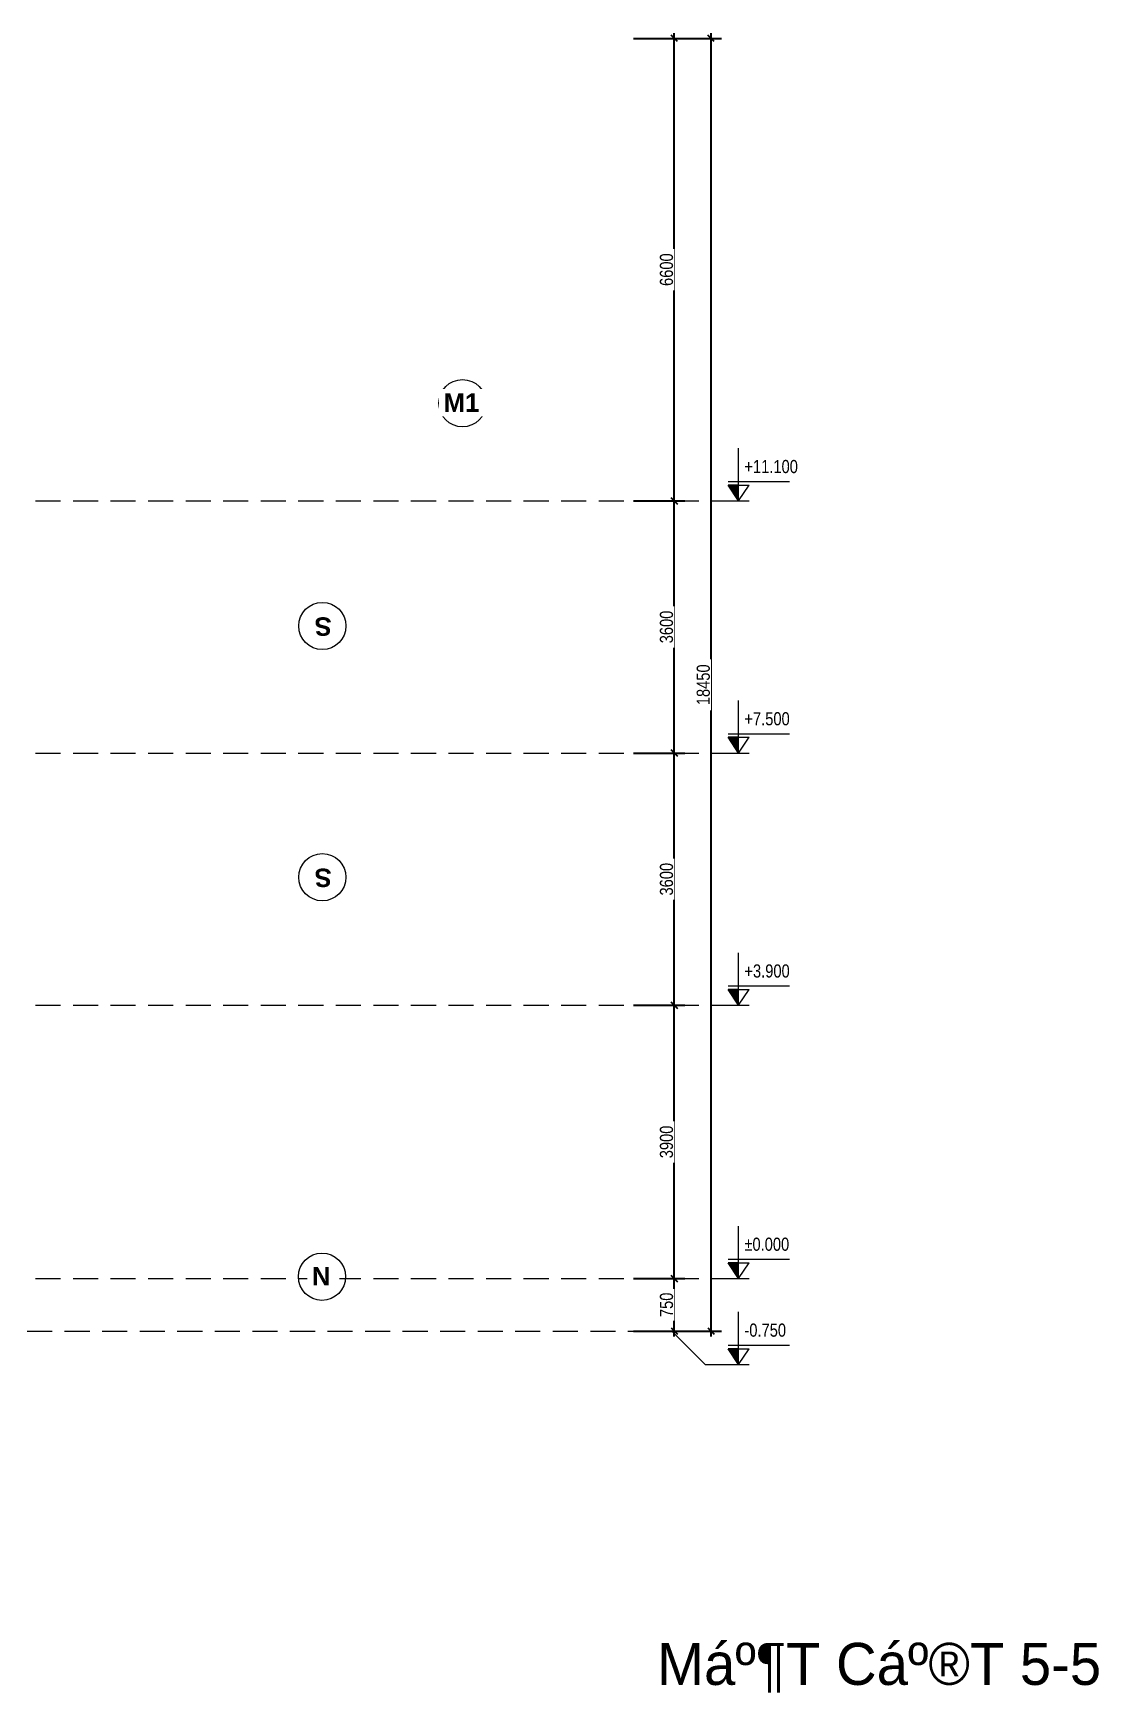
# Model space of a CAD drawing. Header units: millimetres. Extents: x -31177 to 43935, y -145912 to 20306.
# Drawn here: x 4630 to 19833, y -145912 to -122225 of the extents above; entities that cross this region are included whole.
import ezdxf
from ezdxf.enums import TextEntityAlignment as Align

# ---------------------------------------------------------------- set-up
doc = ezdxf.new("R2010")
doc.units = ezdxf.units.MM
doc.linetypes.add('Hidden', pattern=[535.78125, 357.1875, -178.59375])
for name, color, linetype, lineweight in [('A-ANNO-DIMS', 1, 'Continuous', 9), ('A-ANNO-NOTE', 2, 'Continuous', 9), ('A-FLOR-LEVL', 8, 'Continuous', 9)]:
    doc.layers.add(name, color=color, linetype=linetype, lineweight=lineweight)
doc.styles.add('Arial', font='arial.ttf', dxfattribs={"width": 0.8, "height": 187.5})
doc.styles.add('Arial_B', font='arialbd.ttf', dxfattribs={"height": 262.5})
doc.dimstyles.new('kt_nam', dxfattribs={"dimscale": 304.8, "dimtxt": 191.298637, "dimasz": 0.295276, "dimexe": 0.492126, "dimexo": 0.0625, "dimgap": 0.049213, "dimtad": 1, "dimdec": 0, "dimzin": 0, "dimdsep": 46, "dimtxsty": 'Arial', "dimblk1": 'OBLIQUE', "dimblk2": 'OBLIQUE', "dimsah": 1, "dimcen": 0.09, "dimdle": 0.246063, "dimazin": 0, "dimtfac": 1, "dimtdec": 4, "dimtix": 1, "dimtmove": 0, "dimatfit": 3, "dimfxl": 1.968504, "dimfxlon": 1, "dimtvp": 1, "dimtfill": 1, "dimtolj": 1, "dimtzin": 0, "dimarcsym": 2})

# ---------------------------------------------------------------- blocks, each defined once
blk = doc.blocks.new('Level - _-000-1742762-MẶT CẮT 5-5')
at = {"layer": 'A-FLOR-LEVL'}
blk.add_hatch(color=256, dxfattribs=at).paths.add_polyline_path([(-2303, 225), (-2303, 0), (-2153, 225)])
for p, q in [((-2303, 0), (-2303, 750)), ((-2153, 277), (-3032, 277)), ((-2303, 0), (-2453, 225)), ((-2153, 225), (-2453, 225)), ((-2153, 0), (-2453, 0)), ((-2303, 0), (-2153, 225)), ((-2303, 225), (-2153, 225)), ((-2153, 225), (-2303, 0)), ((-2303, 0), (-2303, 225))]:
    blk.add_line(p, q, dxfattribs=at)
blk = doc.blocks.new('Level - 000_-1742766-MẶT CẮT 5-5')
at = {"layer": 'A-FLOR-LEVL'}
blk.add_hatch(color=256, dxfattribs=at).paths.add_polyline_path([(-2303, 4125), (-2303, 3900), (-2153, 4125)])
for p, q in [((-2303, 3900), (-2303, 4650)), ((-2153, 4177), (-3032, 4177)), ((-2303, 3900), (-2453, 4125)), ((-2153, 4125), (-2453, 4125)), ((-2303, 3900), (-2153, 4125)), ((-2303, 4125), (-2153, 4125)), ((-2153, 4125), (-2303, 3900)), ((-2303, 3900), (-2303, 4125)), ((-2153, 3900), (-2453, 3900))]:
    blk.add_line(p, q, dxfattribs=at)
blk = doc.blocks.new('_Oblique')
at = {"color": 0, "linetype": 'ByBlock', "lineweight": -2}
blk.add_line((-0.5, -0.5), (0.5, 0.5), dxfattribs=at)
blk = doc.blocks.new('DIMBLOCK10-MẶT CẮT 5-5')
at = {"layer": 'A-ANNO-DIMS', "color": 0, "lineweight": -2, "transparency": 16777216}
for p, q in [((14302, -140825), (14302, -122225)), ((13721, -122300), (14452, -122300)), ((13721, -140750), (14452, -140750))]:
    blk.add_line(p, q, dxfattribs=at)
at = {"layer": 'Defpoints', "color": 0, "transparency": 16777216}
for p in [(13702, -122300), (14302, -122300), (13702, -140750)]:
    blk.add_point(p, dxfattribs=at)
at = {"layer": 'A-ANNO-DIMS', "color": 0, "lineweight": -2, "transparency": 16777216, "xscale": 90, "yscale": 90, "zscale": 90}
for p, rotation in [((14302, -122300), 90), ((14302, -140750), 270)]:
    blk.add_blockref('_Oblique', p, dxfattribs=dict(at, rotation=rotation))
at = {"layer": 'A-ANNO-DIMS', "color": 0, "transparency": 16777216, "insert": (14191, -131525), "char_height": 187.5, "width": 688.68, "attachment_point": 5, "rotation": 90, "style": 'Arial', "bg_fill": 3, "box_fill_scale": 1.1, "bg_fill_color": 256, "bg_fill_true_color": 13158600, "bg_fill_transparency": 0}
blk.add_mtext('\\A1;18450', dxfattribs=at)
blk = doc.blocks.new('GHI CHU VL_FULL - M-1415100-MẶT CẮT 5-5')
at = {"layer": 'A-ANNO-NOTE'}
blk.add_circle((2555, 13618), 337, dxfattribs=at)
blk = doc.blocks.new('DIMBLOCK11-MẶT CẮT 5-5')
at = {"layer": 'A-ANNO-DIMS', "color": 0, "lineweight": -2, "transparency": 16777216}
for p, q in [((13777, -140825), (13777, -139925)), ((13196, -140000), (13927, -140000)), ((13196, -140750), (13927, -140750))]:
    blk.add_line(p, q, dxfattribs=at)
at = {"layer": 'Defpoints', "color": 0, "transparency": 16777216}
for p in [(13177, -140000), (13777, -140000), (13177, -140750)]:
    blk.add_point(p, dxfattribs=at)
at = {"layer": 'A-ANNO-DIMS', "color": 0, "lineweight": -2, "transparency": 16777216, "xscale": 90, "yscale": 90, "zscale": 90}
for p, rotation in [((13777, -140000), 90), ((13777, -140750), 270)]:
    blk.add_blockref('_Oblique', p, dxfattribs=dict(at, rotation=rotation))
at = {"layer": 'A-ANNO-DIMS', "color": 0, "transparency": 16777216, "insert": (13666, -140375), "char_height": 187.5, "width": 413.21, "attachment_point": 5, "rotation": 90, "style": 'Arial', "bg_fill": 3, "box_fill_scale": 1.1, "bg_fill_color": 256, "bg_fill_true_color": 13158600, "bg_fill_transparency": 0}
blk.add_mtext('\\A1;750', dxfattribs=at)
blk = doc.blocks.new('DIMBLOCK12-MẶT CẮT 5-5')
at = {"layer": 'A-ANNO-DIMS', "color": 0, "lineweight": -2, "transparency": 16777216}
for p, q in [((13196, -136100), (13927, -136100)), ((13777, -140075), (13777, -136025)), ((13196, -140000), (13927, -140000))]:
    blk.add_line(p, q, dxfattribs=at)
at = {"layer": 'Defpoints', "color": 0, "transparency": 16777216}
for p in [(13177, -136100), (13777, -136100), (13177, -140000)]:
    blk.add_point(p, dxfattribs=at)
at = {"layer": 'A-ANNO-DIMS', "color": 0, "lineweight": -2, "transparency": 16777216, "xscale": 90, "yscale": 90, "zscale": 90}
for p, rotation in [((13777, -136100), 90), ((13777, -140000), 270)]:
    blk.add_blockref('_Oblique', p, dxfattribs=dict(at, rotation=rotation))
at = {"layer": 'A-ANNO-DIMS', "color": 0, "transparency": 16777216, "insert": (13666, -138050), "char_height": 187.5, "width": 550.94, "attachment_point": 5, "rotation": 90, "style": 'Arial', "bg_fill": 3, "box_fill_scale": 1.1, "bg_fill_color": 256, "bg_fill_true_color": 13158600, "bg_fill_transparency": 0}
blk.add_mtext('\\A1;3900', dxfattribs=at)
blk = doc.blocks.new('DIMBLOCK13-MẶT CẮT 5-5')
at = {"layer": 'A-ANNO-DIMS', "color": 0, "lineweight": -2, "transparency": 16777216}
for p, q in [((13196, -132500), (13927, -132500)), ((13777, -136175), (13777, -132425)), ((13196, -136100), (13927, -136100))]:
    blk.add_line(p, q, dxfattribs=at)
at = {"layer": 'Defpoints', "color": 0, "transparency": 16777216}
for p in [(13177, -132500), (13777, -132500), (13177, -136100)]:
    blk.add_point(p, dxfattribs=at)
at = {"layer": 'A-ANNO-DIMS', "color": 0, "lineweight": -2, "transparency": 16777216, "xscale": 90, "yscale": 90, "zscale": 90}
for p, rotation in [((13777, -132500), 90), ((13777, -136100), 270)]:
    blk.add_blockref('_Oblique', p, dxfattribs=dict(at, rotation=rotation))
at = {"layer": 'A-ANNO-DIMS', "color": 0, "transparency": 16777216, "insert": (13666, -134300), "char_height": 187.5, "width": 550.94, "attachment_point": 5, "rotation": 90, "style": 'Arial', "bg_fill": 3, "box_fill_scale": 1.1, "bg_fill_color": 256, "bg_fill_true_color": 13158600, "bg_fill_transparency": 0}
blk.add_mtext('\\A1;3600', dxfattribs=at)
blk = doc.blocks.new('DIMBLOCK14-MẶT CẮT 5-5')
at = {"layer": 'A-ANNO-DIMS', "color": 0, "lineweight": -2, "transparency": 16777216}
for p, q in [((13777, -132575), (13777, -128825)), ((13196, -128900), (13927, -128900)), ((13196, -132500), (13927, -132500))]:
    blk.add_line(p, q, dxfattribs=at)
at = {"layer": 'Defpoints', "color": 0, "transparency": 16777216}
for p in [(13177, -128900), (13777, -128900), (13177, -132500)]:
    blk.add_point(p, dxfattribs=at)
at = {"layer": 'A-ANNO-DIMS', "color": 0, "lineweight": -2, "transparency": 16777216, "xscale": 90, "yscale": 90, "zscale": 90}
for p, rotation in [((13777, -128900), 90), ((13777, -132500), 270)]:
    blk.add_blockref('_Oblique', p, dxfattribs=dict(at, rotation=rotation))
at = {"layer": 'A-ANNO-DIMS', "color": 0, "transparency": 16777216, "insert": (13666, -130700), "char_height": 187.5, "width": 550.94, "attachment_point": 5, "rotation": 90, "style": 'Arial', "bg_fill": 3, "box_fill_scale": 1.1, "bg_fill_color": 256, "bg_fill_true_color": 13158600, "bg_fill_transparency": 0}
blk.add_mtext('\\A1;3600', dxfattribs=at)
blk = doc.blocks.new('DIMBLOCK15-MẶT CẮT 5-5')
at = {"layer": 'A-ANNO-DIMS', "color": 0, "lineweight": -2, "transparency": 16777216}
for p, q in [((13777, -128975), (13777, -122225)), ((13196, -122300), (13927, -122300)), ((13196, -128900), (13927, -128900))]:
    blk.add_line(p, q, dxfattribs=at)
at = {"layer": 'Defpoints', "color": 0, "transparency": 16777216}
for p in [(13177, -122300), (13777, -122300), (13177, -128900)]:
    blk.add_point(p, dxfattribs=at)
at = {"layer": 'A-ANNO-DIMS', "color": 0, "lineweight": -2, "transparency": 16777216, "xscale": 90, "yscale": 90, "zscale": 90}
for p, rotation in [((13777, -122300), 90), ((13777, -128900), 270)]:
    blk.add_blockref('_Oblique', p, dxfattribs=dict(at, rotation=rotation))
at = {"layer": 'A-ANNO-DIMS', "color": 0, "transparency": 16777216, "insert": (13666, -125600), "char_height": 187.5, "width": 550.94, "attachment_point": 5, "rotation": 90, "style": 'Arial', "bg_fill": 3, "box_fill_scale": 1.1, "bg_fill_color": 256, "bg_fill_true_color": 13158600, "bg_fill_transparency": 0}
blk.add_mtext('\\A1;6600', dxfattribs=at)

msp = doc.modelspace()

# ---------------------------------------------------------------- linework, layer by layer
at = {"layer": 'A-FLOR-LEVL', "linetype": 'Hidden'}
for p, q in [((-2303, -128900), (14693.6, -128900)), ((-2303, -132500), (14693.6, -132500)), ((-2303, -136100), (14693.6, -136100)), ((-2303, -140000), (14693.6, -140000)), ((-1350.5, -140750), (13741.1, -140750))]:
    msp.add_line(p, q, dxfattribs=at)
at = {"layer": 'A-FLOR-LEVL'}
for p, q in [((13741.1, -140750), (14217.4, -141226.2)), ((14217.4, -141226.2), (14693.6, -141226.2))]:
    msp.add_line(p, q, dxfattribs=at)

# ---------------------------------------------------------------- block references
at = {"layer": 'A-ANNO-NOTE', "rotation": 180}
for p in [(13310.1, -113888.6), (11304.9, -126356)]:
    msp.add_blockref('GHI CHU VL_FULL - M-1415100-MẶT CẮT 5-5', p, dxfattribs=at)
at = {"layer": 'A-ANNO-NOTE'}
for p in [(6200, -144303.5), (6200, -147889.9)]:
    msp.add_blockref('GHI CHU VL_FULL - M-1415100-MẶT CẮT 5-5', p, dxfattribs=at)
at = {"layer": 'A-FLOR-LEVL', "extrusion": (0, 0, -1)}
for name, p in [('Level - 000_-1742766-MẶT CẮT 5-5', (-12390.6, -132800)), ('Level - 000_-1742766-MẶT CẮT 5-5', (-12390.6, -136400)), ('Level - 000_-1742766-MẶT CẮT 5-5', (-12390.6, -140000)), ('Level - _-000-1742762-MẶT CẮT 5-5', (-12390.6, -140000)), ('Level - 000_-1742766-MẶT CẮT 5-5', (-12390.6, -145126.2))]:
    msp.add_blockref(name, p, dxfattribs=at)

# ---------------------------------------------------------------- texts
msp.add_text('Máº¶T Cáº®T 5-5', height=600).set_placement((16700, -145500), align=Align.MIDDLE_CENTER)

# ---------------------------------------------------------------- next in the draw order: texts
at = {"layer": 'A-ANNO-NOTE', "char_height": 262.5, "attachment_point": 1, "style": 'Arial_B', "bg_fill": 3, "box_fill_scale": 1.25, "bg_fill_color": 256, "bg_fill_true_color": 13158600, "bg_fill_transparency": 0}
for s, insert, width in [('M1', (10485.3, -127367), 631.329), ('\\fArial|b1|i0|c0|p34|;N', (8606.4, -139834.4), 324.683)]:
    msp.add_mtext(s, dxfattribs=dict(at, insert=insert, width=width))
at = {"layer": 'A-ANNO-NOTE', "char_height": 262.5, "width": 300.633, "attachment_point": 1, "rotation": 180, "style": 'Arial_B', "bg_fill": 3, "box_fill_scale": 1.25, "bg_fill_color": 256, "bg_fill_true_color": 13158600, "bg_fill_transparency": 0}
for insert in [(8888.3, -130825), (8888.3, -134411.4)]:
    msp.add_mtext('\\fArial|b1|i0|c0|p34|;S', dxfattribs=dict(at, insert=insert))
at = {"layer": 'A-FLOR-LEVL', "char_height": 187.5, "attachment_point": 1, "style": 'Arial', "bg_fill": 3, "box_fill_scale": 1.25, "bg_fill_color": 256, "bg_fill_true_color": 13158600, "bg_fill_transparency": 0}
for s, insert, width in [('+11.100', (14777.1, -128316), 918.734), ('+7.500', (14777.1, -131916), 779.24), ('+3.900', (14777.1, -135516), 779.24), ('±0.000', (14777.1, -139416), 769.62), ('-0.750', (14777.1, -140642.2), 716.709)]:
    msp.add_mtext(s, dxfattribs=dict(at, insert=insert, width=width))

# ---------------------------------------------------------------- next in the draw order: dimensions: what is measured, and where the dimension line sits
at = {"layer": 'A-ANNO-DIMS'}
dim = msp.add_linear_dim(base=(14302.1, -122300), p1=(13702.1, -140750), p2=(13702.1, -122300), angle=90, dimstyle='kt_nam', override={"dimpost": '<>', "dimfxl": 18450}, dxfattribs=at)
dim.commit()
dim.dimension.update_dxf_attribs({"geometry": 'DIMBLOCK10-MẶT CẮT 5-5', "text_midpoint": (14191.3, -131525)})

# ---------------------------------------------------------------- next in the draw order: texts
at = {"layer": 'A-FLOR-LEVL', "char_height": 187.5, "attachment_point": 1, "style": 'Arial', "bg_fill": 3, "box_fill_scale": 1.25, "bg_fill_color": 256, "bg_fill_true_color": 13158600, "bg_fill_transparency": 0}
for s, insert, width in [('+11.100', (14777.1, -128316), 918.734), ('+7.500', (14777.1, -131916), 779.24), ('+3.900', (14777.1, -135516), 779.24), ('-0.750', (14777.1, -140642.2), 716.709)]:
    msp.add_mtext(s, dxfattribs=dict(at, insert=insert, width=width))

# ---------------------------------------------------------------- next in the draw order: dimensions: what is measured, and where the dimension line sits
at = {"layer": 'A-ANNO-DIMS'}
dim = msp.add_linear_dim(base=(13777.1, -140000), p1=(13177.1, -140750), p2=(13177.1, -140000), angle=90, dimstyle='kt_nam', override={"dimpost": '<>', "dimfxl": 750}, dxfattribs=at)
dim.commit()
dim.dimension.update_dxf_attribs({"geometry": 'DIMBLOCK11-MẶT CẮT 5-5', "text_midpoint": (13666.3, -140375)})

# ---------------------------------------------------------------- next in the draw order: dimensions: what is measured, and where the dimension line sits
dim = msp.add_linear_dim(base=(13777.1, -136100), p1=(13177.1, -140000), p2=(13177.1, -136100), angle=90, dimstyle='kt_nam', override={"dimpost": '<>', "dimfxl": 3900}, dxfattribs=at)
dim.commit()
dim.dimension.update_dxf_attribs({"geometry": 'DIMBLOCK12-MẶT CẮT 5-5', "text_midpoint": (13666.3, -138050)})

# ---------------------------------------------------------------- next in the draw order: dimensions: what is measured, and where the dimension line sits
dim = msp.add_linear_dim(base=(13777.1, -132500), p1=(13177.1, -136100), p2=(13177.1, -132500), angle=90, dimstyle='kt_nam', override={"dimpost": '<>', "dimfxl": 3600}, dxfattribs=at)
dim.commit()
dim.dimension.update_dxf_attribs({"geometry": 'DIMBLOCK13-MẶT CẮT 5-5', "text_midpoint": (13666.3, -134300)})

# ---------------------------------------------------------------- next in the draw order: dimensions: what is measured, and where the dimension line sits
dim = msp.add_linear_dim(base=(13777.1, -128900), p1=(13177.1, -132500), p2=(13177.1, -128900), angle=90, dimstyle='kt_nam', override={"dimpost": '<>', "dimfxl": 3600}, dxfattribs=at)
dim.commit()
dim.dimension.update_dxf_attribs({"geometry": 'DIMBLOCK14-MẶT CẮT 5-5', "text_midpoint": (13666.3, -130700)})

# ---------------------------------------------------------------- next in the draw order: dimensions: what is measured, and where the dimension line sits
dim = msp.add_linear_dim(base=(13777.1, -122300), p1=(13177.1, -128900), p2=(13177.1, -122300), angle=90, dimstyle='kt_nam', override={"dimpost": '<>', "dimfxl": 6600}, dxfattribs=at)
dim.commit()
dim.dimension.update_dxf_attribs({"geometry": 'DIMBLOCK15-MẶT CẮT 5-5', "text_midpoint": (13666.3, -125600)})

doc.saveas('drawing.dxf')
